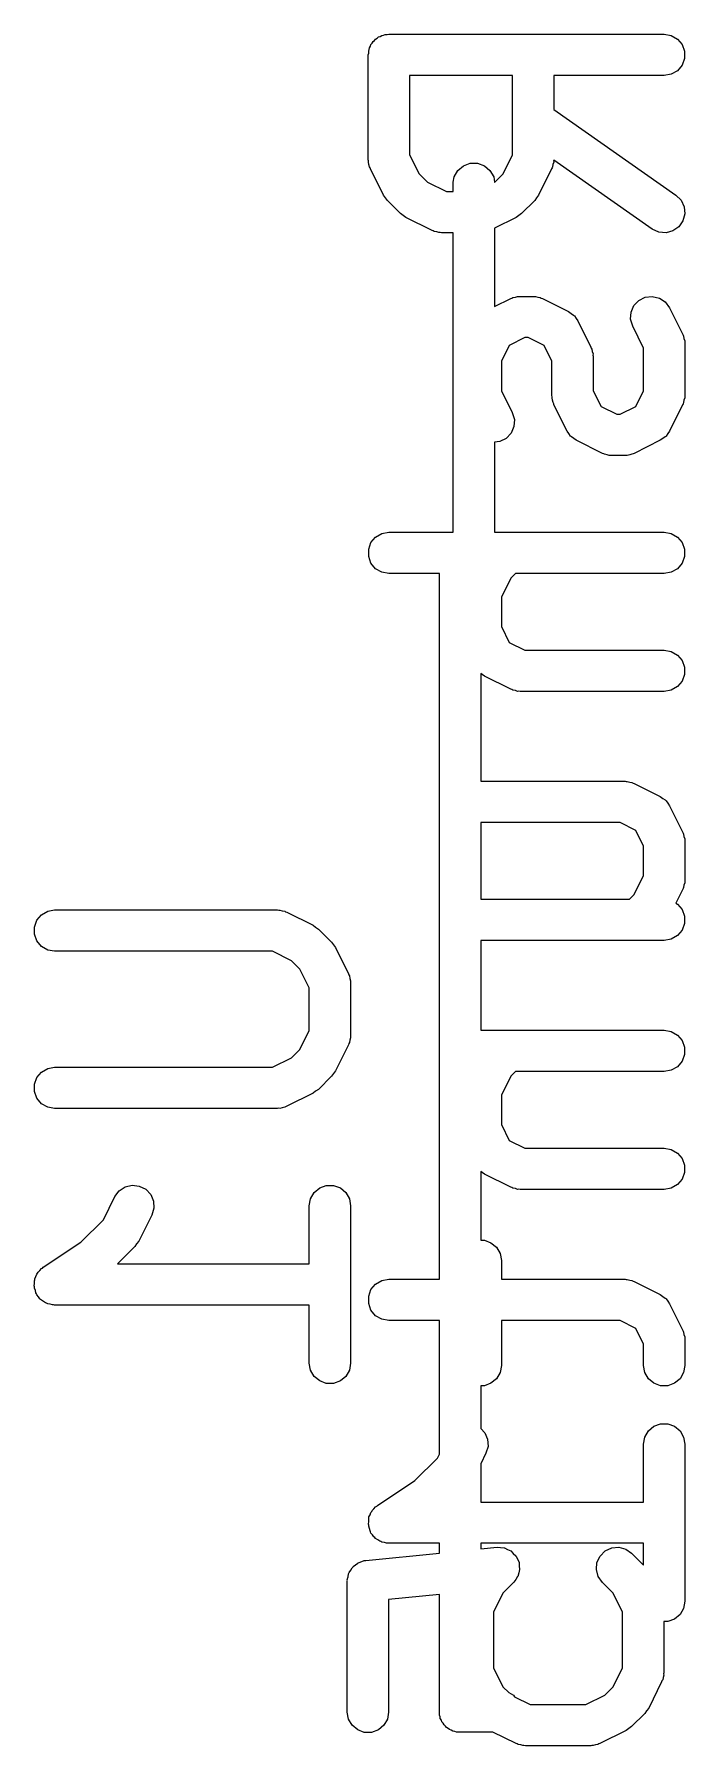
# Model space of a CAD drawing. Extents: x 102 to 197, y -141 to -41.
# Drawn here: x 128.47 to 130.83, y -58.91 to -52.69 of the extents above; entities that cross this region are included whole.
import ezdxf

# ---------------------------------------------------------------- set-up
doc = ezdxf.new("R2010")
doc.units = 0
doc.header["$MEASUREMENT"] = 0
doc.layers.add('BLACK', color=7, linetype='CONTINUOUS')

msp = doc.modelspace()

# ---------------------------------------------------------------- linework, layer by layer
at = {"layer": 'BLACK', "linetype": 'CONTINUOUS'}
for p, q in [((129.684, -52.7384), (129.687, -52.7328)), ((129.687, -52.7328), (129.689, -52.7266)), ((129.689, -52.7266), (129.694, -52.7216)), ((129.694, -52.7216), (129.697, -52.7159)), ((129.697, -52.7159), (129.702, -52.7117)), ((129.702, -52.7117), (129.706, -52.7066)), ((129.706, -52.7066), (129.712, -52.7034)), ((129.712, -52.7034), (129.717, -52.6991)), ((129.717, -52.6991), (129.723, -52.6969)), ((129.723, -52.6969), (129.729, -52.6936)), ((129.729, -52.6936), (129.735, -52.6925)), ((129.735, -52.6925), (129.741, -52.6902)), ((129.741, -52.6902), (129.748, -52.6902)), ((129.748, -52.6902), (129.754, -52.6891)), ((129.754, -52.6891), (130.754, -52.6891)), ((130.754, -52.6891), (130.78, -52.6936)), ((130.78, -52.6936), (130.803, -52.7066)), ((130.803, -52.7066), (130.819, -52.7266)), ((130.819, -52.7266), (130.828, -52.7511)), ((129.679, -52.7641), (129.681, -52.7576)), ((129.679, -53.145), (129.679, -52.7641)), ((129.681, -52.7511), (129.683, -52.7449)), ((129.681, -52.7576), (129.681, -52.7511)), ((129.683, -52.7449), (129.684, -52.7384)), ((130.828, -52.7771), (130.819, -52.8016)), ((130.828, -52.7511), (130.828, -52.7771)), ((129.829, -52.8391), (129.829, -53.1273)), ((130.203, -52.8391), (129.829, -52.8391)), ((130.203, -53.1273), (130.203, -52.8391)), ((130.754, -52.8391), (130.353, -52.8391)), ((130.353, -52.8391), (130.353, -52.9631)), ((130.78, -52.8346), (130.754, -52.8391)), ((130.803, -52.8215), (130.78, -52.8346)), ((130.819, -52.8016), (130.803, -52.8215)), ((130.353, -52.9631), (130.797, -53.2741)), ((129.68, -53.1493), (129.679, -53.145)), ((129.68, -53.1536), (129.68, -53.1493)), ((129.682, -53.162), (129.68, -53.1536)), ((129.684, -53.1707), (129.682, -53.162)), ((129.686, -53.1744), (129.684, -53.1707)), ((129.829, -53.1273), (129.864, -53.1958)), ((130.005, -53.1841), (130.025, -53.1671)), ((130.025, -53.1671), (130.05, -53.158)), ((130.05, -53.158), (130.076, -53.158)), ((130.076, -53.158), (130.101, -53.1671)), ((130.101, -53.1671), (130.121, -53.1841)), ((130.169, -53.1958), (130.203, -53.1273)), ((130.349, -53.1707), (130.347, -53.1744)), ((130.35, -53.162), (130.349, -53.1707)), ((130.353, -53.1536), (130.35, -53.162)), ((130.353, -53.1461), (130.352, -53.1493)), ((130.352, -53.1493), (130.353, -53.1536)), ((130.711, -53.397), (130.353, -53.1461)), ((129.687, -53.1786), (129.686, -53.1744)), ((129.735, -53.2738), (129.687, -53.1786)), ((129.864, -53.1958), (129.894, -53.2263)), ((129.894, -53.2263), (129.963, -53.2605)), ((129.988, -53.2265), (129.991, -53.207)), ((129.988, -53.2605), (129.988, -53.2265)), ((129.991, -53.207), (130.005, -53.1841)), ((130.121, -53.1841), (130.135, -53.207)), ((130.135, -53.207), (130.138, -53.2265)), ((130.138, -53.2265), (130.139, -53.2263)), ((130.138, -53.2265), (130.138, -53.2265)), ((130.139, -53.2263), (130.169, -53.1958)), ((130.345, -53.1786), (130.298, -53.2738)), ((130.347, -53.1744), (130.345, -53.1786)), ((129.742, -53.2835), (129.735, -53.2738)), ((129.749, -53.2933), (129.742, -53.2835)), ((129.797, -53.3409), (129.749, -53.2933)), ((129.963, -53.2605), (129.988, -53.2605)), ((130.284, -53.2933), (130.236, -53.3409)), ((130.29, -53.2835), (130.284, -53.2933)), ((130.298, -53.2738), (130.29, -53.2835)), ((130.797, -53.2741), (130.816, -53.2925)), ((130.816, -53.2925), (130.827, -53.3161)), ((129.806, -53.3478), (129.797, -53.3409)), ((129.816, -53.355), (129.806, -53.3478)), ((129.911, -53.4026), (129.816, -53.355)), ((130.216, -53.355), (130.138, -53.3942)), ((130.226, -53.3478), (130.216, -53.355)), ((130.236, -53.3409), (130.226, -53.3478)), ((130.829, -53.342), (130.822, -53.3672)), ((130.827, -53.3161), (130.829, -53.342)), ((129.915, -53.4038), (129.911, -53.4026)), ((129.919, -53.406), (129.915, -53.4038)), ((129.928, -53.4075), (129.919, -53.406)), ((129.936, -53.41), (129.928, -53.4075)), ((129.941, -53.4098), (129.936, -53.41)), ((129.945, -53.4105), (129.941, -53.4098)), ((129.988, -53.4105), (129.945, -53.4105)), ((129.988, -54.4986), (129.988, -53.4105)), ((130.138, -53.3942), (130.138, -53.6789)), ((130.735, -53.408), (130.711, -53.397)), ((130.761, -53.4102), (130.735, -53.408)), ((130.786, -53.4035), (130.761, -53.4102)), ((130.807, -53.3885), (130.786, -53.4035)), ((130.822, -53.3672), (130.807, -53.3885)), ((130.138, -53.6789), (130.197, -53.6494)), ((130.197, -53.6494), (130.201, -53.6482)), ((130.201, -53.6482), (130.205, -53.646)), ((130.205, -53.646), (130.214, -53.6445)), ((130.214, -53.6445), (130.222, -53.642)), ((130.222, -53.642), (130.226, -53.6422)), ((130.226, -53.6422), (130.231, -53.6415)), ((130.231, -53.6415), (130.278, -53.6415)), ((130.278, -53.6415), (130.282, -53.6422)), ((130.282, -53.6422), (130.287, -53.642)), ((130.287, -53.642), (130.295, -53.6445)), ((130.295, -53.6445), (130.304, -53.646)), ((130.304, -53.646), (130.308, -53.6482)), ((130.308, -53.6482), (130.312, -53.6494)), ((130.312, -53.6494), (130.407, -53.697)), ((130.644, -53.6751), (130.662, -53.6562)), ((130.662, -53.6562), (130.685, -53.6446)), ((130.685, -53.6446), (130.711, -53.6416)), ((130.711, -53.6416), (130.737, -53.6477)), ((130.737, -53.6477), (130.758, -53.662)), ((130.758, -53.662), (130.774, -53.6829)), ((130.407, -53.697), (130.416, -53.7036)), ((130.416, -53.7036), (130.425, -53.7096)), ((130.425, -53.7096), (130.426, -53.7113)), ((130.426, -53.7113), (130.428, -53.7125)), ((130.428, -53.7125), (130.434, -53.7217)), ((130.434, -53.7217), (130.441, -53.7305)), ((130.441, -53.7305), (130.488, -53.8258)), ((130.632, -53.725), (130.634, -53.699)), ((130.64, -53.75), (130.632, -53.725)), ((130.634, -53.699), (130.644, -53.6751)), ((130.774, -53.6829), (130.821, -53.7782)), ((130.248, -53.7915), (130.191, -53.82)), ((130.26, -53.7915), (130.248, -53.7915)), ((130.318, -53.82), (130.26, -53.7915)), ((130.679, -53.8294), (130.64, -53.75)), ((130.821, -53.7782), (130.823, -53.7823)), ((130.823, -53.7823), (130.825, -53.7861)), ((130.825, -53.7861), (130.826, -53.7947)), ((130.191, -53.82), (130.163, -53.877)), ((130.346, -53.877), (130.318, -53.82)), ((130.488, -53.8258), (130.489, -53.8299)), ((130.489, -53.8299), (130.492, -53.8337)), ((130.492, -53.8337), (130.493, -53.8423)), ((130.493, -53.8423), (130.496, -53.8507)), ((130.496, -53.8507), (130.495, -53.8551)), ((130.495, -53.8551), (130.496, -53.8593)), ((130.679, -53.9845), (130.679, -53.8294)), ((130.826, -53.7947), (130.829, -53.8031)), ((130.829, -53.8031), (130.829, -53.8074)), ((130.829, -53.8074), (130.829, -53.8117)), ((130.829, -53.8117), (130.829, -54.0022)), ((130.163, -53.877), (130.163, -53.9845)), ((130.346, -54.0022), (130.346, -53.877)), ((130.496, -53.8593), (130.496, -53.9845)), ((130.163, -53.9845), (130.202, -54.0639)), ((130.347, -54.0064), (130.346, -54.0022)), ((130.347, -54.0108), (130.347, -54.0064)), ((130.349, -54.0192), (130.347, -54.0108)), ((130.351, -54.0278), (130.349, -54.0192)), ((130.353, -54.0316), (130.351, -54.0278)), ((130.354, -54.0357), (130.353, -54.0316)), ((130.402, -54.131), (130.354, -54.0357)), ((130.496, -53.9845), (130.525, -54.0415)), ((130.525, -54.0415), (130.582, -54.07)), ((130.594, -54.07), (130.651, -54.0415)), ((130.651, -54.0415), (130.679, -53.9845)), ((130.821, -54.0357), (130.774, -54.131)), ((130.823, -54.0316), (130.821, -54.0357)), ((130.825, -54.0278), (130.823, -54.0316)), ((130.826, -54.0192), (130.825, -54.0278)), ((130.829, -54.0108), (130.826, -54.0192)), ((130.829, -54.0022), (130.829, -54.0064)), ((130.829, -54.0064), (130.829, -54.0108)), ((130.202, -54.0639), (130.21, -54.0888)), ((130.21, -54.0888), (130.208, -54.1148)), ((130.582, -54.07), (130.594, -54.07)), ((130.18, -54.1577), (130.157, -54.1693)), ((130.198, -54.1387), (130.18, -54.1577)), ((130.208, -54.1148), (130.198, -54.1387)), ((130.408, -54.1398), (130.402, -54.131)), ((130.414, -54.149), (130.408, -54.1398)), ((130.416, -54.1502), (130.414, -54.149)), ((130.417, -54.1519), (130.416, -54.1502)), ((130.426, -54.1579), (130.417, -54.1519)), ((130.435, -54.1645), (130.426, -54.1579)), ((130.53, -54.2121), (130.435, -54.1645)), ((130.74, -54.1645), (130.645, -54.2121)), ((130.749, -54.1579), (130.74, -54.1645)), ((130.758, -54.1519), (130.749, -54.1579)), ((130.76, -54.1502), (130.758, -54.1519)), ((130.761, -54.149), (130.76, -54.1502)), ((130.767, -54.1398), (130.761, -54.149)), ((130.774, -54.131), (130.767, -54.1398)), ((130.157, -54.1693), (130.138, -54.1715)), ((130.138, -54.1715), (130.138, -54.4986)), ((130.535, -54.2134), (130.53, -54.2121)), ((130.538, -54.2155), (130.535, -54.2134)), ((130.547, -54.217), (130.538, -54.2155)), ((130.555, -54.2195), (130.547, -54.217)), ((130.56, -54.2193), (130.555, -54.2195)), ((130.564, -54.22), (130.56, -54.2193)), ((130.612, -54.22), (130.564, -54.22)), ((130.616, -54.2193), (130.612, -54.22)), ((130.62, -54.2195), (130.616, -54.2193)), ((130.629, -54.217), (130.62, -54.2195)), ((130.637, -54.2155), (130.629, -54.217)), ((130.641, -54.2134), (130.637, -54.2155)), ((130.645, -54.2121), (130.641, -54.2134)), ((129.681, -54.5606), (129.689, -54.5361)), ((129.689, -54.5361), (129.706, -54.5162)), ((129.706, -54.5162), (129.729, -54.5031)), ((129.729, -54.5031), (129.754, -54.4986)), ((129.754, -54.4986), (129.988, -54.4986)), ((130.138, -54.4986), (130.754, -54.4986)), ((130.754, -54.4986), (130.78, -54.5031)), ((130.78, -54.5031), (130.803, -54.5162)), ((130.803, -54.5162), (130.819, -54.5361)), ((130.819, -54.5361), (130.828, -54.5606)), ((129.681, -54.5866), (129.681, -54.5606)), ((129.689, -54.6111), (129.681, -54.5866)), ((130.828, -54.5866), (130.819, -54.6111)), ((130.828, -54.5606), (130.828, -54.5866)), ((129.706, -54.6311), (129.689, -54.6111)), ((129.729, -54.6441), (129.706, -54.6311)), ((129.754, -54.6486), (129.729, -54.6441)), ((129.938, -54.6486), (129.754, -54.6486)), ((129.938, -57.2129), (129.938, -54.6486)), ((130.214, -54.6486), (130.197, -54.6657)), ((130.754, -54.6486), (130.214, -54.6486)), ((130.78, -54.6441), (130.754, -54.6486)), ((130.803, -54.6311), (130.78, -54.6441)), ((130.819, -54.6111), (130.803, -54.6311)), ((130.197, -54.6657), (130.163, -54.7342)), ((130.163, -54.7342), (130.163, -54.8416)), ((130.163, -54.8416), (130.191, -54.8987)), ((130.191, -54.8987), (130.248, -54.9272)), ((130.248, -54.9272), (130.754, -54.9272)), ((130.754, -54.9272), (130.78, -54.9317)), ((130.78, -54.9317), (130.803, -54.9447)), ((130.803, -54.9447), (130.819, -54.9647)), ((130.819, -54.9647), (130.828, -54.9892)), ((130.093, -55.0151), (130.088, -55.0118)), ((130.088, -55.0118), (130.088, -55.4034)), ((130.102, -55.0216), (130.093, -55.0151)), ((130.197, -55.0693), (130.102, -55.0216)), ((130.828, -55.0152), (130.819, -55.0397)), ((130.828, -54.9892), (130.828, -55.0152)), ((130.201, -55.0705), (130.197, -55.0693)), ((130.205, -55.0727), (130.201, -55.0705)), ((130.214, -55.0742), (130.205, -55.0727)), ((130.222, -55.0767), (130.214, -55.0742)), ((130.226, -55.0764), (130.222, -55.0767)), ((130.231, -55.0772), (130.226, -55.0764)), ((130.754, -55.0772), (130.231, -55.0772)), ((130.78, -55.0727), (130.754, -55.0772)), ((130.803, -55.0596), (130.78, -55.0727)), ((130.819, -55.0397), (130.803, -55.0596)), ((130.088, -55.4034), (130.612, -55.4034)), ((130.612, -55.4034), (130.616, -55.4041)), ((130.616, -55.4041), (130.62, -55.4039)), ((130.62, -55.4039), (130.629, -55.4064)), ((130.629, -55.4064), (130.637, -55.4079)), ((130.637, -55.4079), (130.641, -55.4101)), ((130.641, -55.4101), (130.645, -55.4113)), ((130.645, -55.4113), (130.74, -55.4589)), ((130.74, -55.4589), (130.749, -55.4655)), ((130.749, -55.4655), (130.758, -55.4715)), ((130.758, -55.4715), (130.76, -55.4732)), ((130.76, -55.4732), (130.761, -55.4744)), ((130.761, -55.4744), (130.767, -55.4836)), ((130.767, -55.4836), (130.774, -55.4924)), ((130.774, -55.4924), (130.821, -55.5877)), ((130.088, -55.5534), (130.088, -55.8319)), ((130.594, -55.5534), (130.088, -55.5534)), ((130.651, -55.5819), (130.594, -55.5534)), ((130.679, -55.6389), (130.651, -55.5819)), ((130.821, -55.5877), (130.823, -55.5918)), ((130.823, -55.5918), (130.825, -55.5956)), ((130.825, -55.5956), (130.826, -55.6042)), ((130.679, -55.7464), (130.679, -55.6389)), ((130.826, -55.6042), (130.829, -55.6127)), ((130.829, -55.6127), (130.829, -55.617)), ((130.829, -55.617), (130.829, -55.6212)), ((130.829, -55.6212), (130.829, -55.7641)), ((130.645, -55.8149), (130.679, -55.7464)), ((130.826, -55.7811), (130.825, -55.7897)), ((130.829, -55.7727), (130.826, -55.7811)), ((130.829, -55.7641), (130.829, -55.7683)), ((130.829, -55.7683), (130.829, -55.7727)), ((130.088, -55.8319), (130.628, -55.8319)), ((130.628, -55.8319), (130.645, -55.8149)), ((130.821, -55.7976), (130.797, -55.8463)), ((130.823, -55.7935), (130.821, -55.7976)), ((130.825, -55.7897), (130.823, -55.7935)), ((128.475, -55.9086), (128.492, -55.8887)), ((128.492, -55.8887), (128.515, -55.8757)), ((128.515, -55.8757), (128.54, -55.8711)), ((128.54, -55.8711), (129.35, -55.8711)), ((129.35, -55.8711), (129.354, -55.8719)), ((129.354, -55.8719), (129.358, -55.8716)), ((129.358, -55.8716), (129.367, -55.8741)), ((129.367, -55.8741), (129.376, -55.8757)), ((129.376, -55.8757), (129.379, -55.8778)), ((129.379, -55.8778), (129.383, -55.8791)), ((129.383, -55.8791), (129.479, -55.9267)), ((130.797, -55.8463), (130.803, -55.8495)), ((130.803, -55.8495), (130.819, -55.8694)), ((130.819, -55.8694), (130.828, -55.8939)), ((130.828, -55.8939), (130.828, -55.92)), ((128.467, -55.9331), (128.475, -55.9086)), ((128.467, -55.9592), (128.467, -55.9331)), ((128.475, -55.9836), (128.467, -55.9592)), ((129.479, -55.9267), (129.488, -55.9338)), ((129.488, -55.9338), (129.498, -55.9407)), ((129.498, -55.9407), (129.546, -55.9883)), ((130.803, -55.9644), (130.78, -55.9774)), ((130.819, -55.9444), (130.803, -55.9644)), ((130.828, -55.92), (130.819, -55.9444)), ((128.492, -56.0036), (128.475, -55.9836)), ((128.515, -56.0166), (128.492, -56.0036)), ((128.54, -56.0211), (128.515, -56.0166)), ((129.332, -56.0211), (128.54, -56.0211)), ((129.401, -56.0554), (129.332, -56.0211)), ((129.546, -55.9883), (129.553, -55.9982)), ((129.553, -55.9982), (129.56, -56.0078)), ((129.56, -56.0078), (129.607, -56.1031)), ((130.754, -55.9819), (130.088, -55.9819)), ((130.088, -55.9819), (130.088, -56.3081)), ((130.78, -55.9774), (130.754, -55.9819)), ((129.431, -56.0858), (129.401, -56.0554)), ((129.465, -56.1543), (129.431, -56.0858)), ((129.465, -56.3094), (129.465, -56.1543)), ((129.607, -56.1031), (129.609, -56.1072)), ((129.609, -56.1072), (129.611, -56.111)), ((129.611, -56.111), (129.612, -56.1196)), ((129.612, -56.1196), (129.615, -56.128)), ((129.615, -56.128), (129.615, -56.1324)), ((129.615, -56.1324), (129.615, -56.1366)), ((129.615, -56.1366), (129.615, -56.3271)), ((129.431, -56.3779), (129.465, -56.3094)), ((129.615, -56.3357), (129.612, -56.3441)), ((129.615, -56.3271), (129.615, -56.3313)), ((129.615, -56.3313), (129.615, -56.3357)), ((130.088, -56.3081), (130.754, -56.3081)), ((130.754, -56.3081), (130.78, -56.3127)), ((130.78, -56.3127), (130.803, -56.3257)), ((130.803, -56.3257), (130.819, -56.3456)), ((129.401, -56.4083), (129.431, -56.3779)), ((129.607, -56.3606), (129.56, -56.4559)), ((129.609, -56.3565), (129.607, -56.3606)), ((129.611, -56.3527), (129.609, -56.3565)), ((129.612, -56.3441), (129.611, -56.3527)), ((130.819, -56.3456), (130.828, -56.3701)), ((130.828, -56.3962), (130.819, -56.4206)), ((130.828, -56.3701), (130.828, -56.3962)), ((128.475, -56.4801), (128.492, -56.4601)), ((128.492, -56.4601), (128.515, -56.4471)), ((128.515, -56.4471), (128.54, -56.4426)), ((128.54, -56.4426), (129.332, -56.4426)), ((129.332, -56.4426), (129.401, -56.4083)), ((129.553, -56.4655), (129.546, -56.4754)), ((129.56, -56.4559), (129.553, -56.4655)), ((130.214, -56.4581), (130.197, -56.4752)), ((130.754, -56.4581), (130.214, -56.4581)), ((130.78, -56.4536), (130.754, -56.4581)), ((130.803, -56.4406), (130.78, -56.4536)), ((130.819, -56.4206), (130.803, -56.4406)), ((128.467, -56.5045), (128.475, -56.4801)), ((128.467, -56.5306), (128.467, -56.5045)), ((129.498, -56.523), (129.488, -56.5299)), ((129.546, -56.4754), (129.498, -56.523)), ((130.197, -56.4752), (130.163, -56.5437)), ((128.475, -56.5551), (128.467, -56.5306)), ((128.492, -56.575), (128.475, -56.5551)), ((128.515, -56.588), (128.492, -56.575)), ((128.54, -56.5926), (128.515, -56.588)), ((129.354, -56.5918), (129.35, -56.5926)), ((129.358, -56.5921), (129.354, -56.5918)), ((129.367, -56.5896), (129.358, -56.5921)), ((129.376, -56.588), (129.367, -56.5896)), ((129.379, -56.5859), (129.376, -56.588)), ((129.383, -56.5846), (129.379, -56.5859)), ((129.479, -56.537), (129.383, -56.5846)), ((129.488, -56.5299), (129.479, -56.537)), ((130.163, -56.5437), (130.163, -56.6511)), ((129.35, -56.5926), (128.54, -56.5926)), ((130.163, -56.6511), (130.191, -56.7082)), ((130.191, -56.7082), (130.248, -56.7367)), ((130.248, -56.7367), (130.754, -56.7367)), ((130.754, -56.7367), (130.78, -56.7412)), ((130.78, -56.7412), (130.803, -56.7543)), ((130.803, -56.7543), (130.819, -56.7742)), ((130.819, -56.7742), (130.828, -56.7987)), ((130.093, -56.8246), (130.088, -56.8213)), ((130.088, -56.8213), (130.088, -57.0712)), ((130.102, -56.8312), (130.093, -56.8246)), ((130.197, -56.8788), (130.102, -56.8312)), ((130.828, -56.8247), (130.819, -56.8492)), ((130.828, -56.7987), (130.828, -56.8247)), ((128.759, -56.9126), (128.775, -56.8917)), ((128.775, -56.8917), (128.796, -56.8773)), ((128.796, -56.8773), (128.822, -56.8713)), ((128.822, -56.8713), (128.847, -56.8742)), ((128.847, -56.8742), (128.871, -56.8859)), ((128.871, -56.8859), (128.889, -56.9048)), ((129.47, -56.9205), (129.483, -56.8979)), ((129.483, -56.8979), (129.503, -56.8812)), ((129.503, -56.8812), (129.527, -56.8723)), ((129.527, -56.8723), (129.553, -56.8723)), ((129.553, -56.8723), (129.578, -56.8812)), ((129.578, -56.8812), (129.598, -56.8979)), ((129.598, -56.8979), (129.611, -56.9205)), ((130.201, -56.88), (130.197, -56.8788)), ((130.205, -56.8822), (130.201, -56.88)), ((130.214, -56.8837), (130.205, -56.8822)), ((130.222, -56.8862), (130.214, -56.8837)), ((130.226, -56.886), (130.222, -56.8862)), ((130.231, -56.8867), (130.226, -56.886)), ((130.754, -56.8867), (130.231, -56.8867)), ((130.78, -56.8822), (130.754, -56.8867)), ((130.803, -56.8692), (130.78, -56.8822)), ((130.819, -56.8492), (130.803, -56.8692)), ((128.717, -56.9969), (128.759, -56.9126)), ((128.889, -56.9048), (128.899, -56.9287)), ((128.901, -56.9547), (128.893, -56.9797)), ((128.899, -56.9287), (128.901, -56.9547)), ((129.465, -56.9461), (129.47, -56.9205)), ((129.465, -57.1568), (129.465, -56.9461)), ((129.611, -56.9205), (129.615, -56.9461)), ((129.615, -56.9461), (129.615, -57.5176)), ((128.635, -57.0783), (128.717, -56.9969)), ((128.893, -56.9797), (128.846, -57.0749)), ((128.499, -57.1694), (128.635, -57.0783)), ((128.838, -57.0846), (128.832, -57.0944)), ((128.846, -57.0749), (128.838, -57.0846)), ((130.088, -57.0712), (130.101, -57.0712)), ((130.101, -57.0712), (130.125, -57.0801)), ((130.125, -57.0801), (130.145, -57.0968)), ((128.832, -57.0944), (128.769, -57.1568)), ((130.145, -57.0968), (130.158, -57.1194)), ((130.158, -57.1194), (130.163, -57.145)), ((130.163, -57.145), (130.163, -57.2129)), ((128.468, -57.2108), (128.472, -57.2028)), ((128.468, -57.2149), (128.468, -57.2108)), ((128.472, -57.2028), (128.475, -57.1943)), ((128.475, -57.1943), (128.478, -57.1912)), ((128.478, -57.1912), (128.48, -57.1874)), ((128.48, -57.1874), (128.486, -57.1813)), ((128.486, -57.1813), (128.492, -57.1744)), ((128.492, -57.1744), (128.496, -57.1723)), ((128.496, -57.1723), (128.499, -57.1694)), ((128.769, -57.1568), (129.465, -57.1568)), ((129.729, -57.2174), (129.754, -57.2129)), ((129.754, -57.2129), (129.938, -57.2129)), ((130.163, -57.2129), (130.612, -57.2129)), ((130.612, -57.2129), (130.616, -57.2136)), ((130.616, -57.2136), (130.62, -57.2134)), ((130.62, -57.2134), (130.629, -57.2159)), ((128.466, -57.2367), (128.467, -57.2278)), ((128.467, -57.2407), (128.466, -57.2367)), ((128.467, -57.2188), (128.468, -57.2149)), ((128.467, -57.2278), (128.467, -57.2188)), ((128.467, -57.2449), (128.467, -57.2407)), ((128.47, -57.2533), (128.467, -57.2449)), ((128.472, -57.262), (128.47, -57.2533)), ((128.474, -57.2654), (128.472, -57.262)), ((128.475, -57.2693), (128.474, -57.2654)), ((128.481, -57.2762), (128.475, -57.2693)), ((129.681, -57.2749), (129.689, -57.2504)), ((129.681, -57.3009), (129.681, -57.2749)), ((129.689, -57.2504), (129.706, -57.2304)), ((129.706, -57.2304), (129.729, -57.2174)), ((130.629, -57.2159), (130.637, -57.2174)), ((130.637, -57.2174), (130.641, -57.2196)), ((130.641, -57.2196), (130.645, -57.2208)), ((130.645, -57.2208), (130.74, -57.2684)), ((130.74, -57.2684), (130.749, -57.275)), ((130.749, -57.275), (130.758, -57.2811)), ((128.486, -57.2837), (128.481, -57.2762)), ((128.489, -57.2861), (128.486, -57.2837)), ((128.492, -57.2893), (128.489, -57.2861)), ((128.5, -57.2938), (128.492, -57.2893)), ((128.507, -57.2991), (128.5, -57.2938)), ((128.511, -57.3002), (128.507, -57.2991)), ((128.515, -57.3023), (128.511, -57.3002)), ((128.524, -57.3039), (128.515, -57.3023)), ((128.532, -57.3064), (128.524, -57.3039)), ((128.536, -57.3061), (128.532, -57.3064)), ((128.54, -57.3068), (128.536, -57.3061)), ((129.465, -57.3068), (128.54, -57.3068)), ((129.465, -57.5176), (129.465, -57.3068)), ((129.689, -57.3254), (129.681, -57.3009)), ((129.706, -57.3453), (129.689, -57.3254)), ((130.758, -57.2811), (130.76, -57.2827)), ((130.76, -57.2827), (130.761, -57.2839)), ((130.761, -57.2839), (130.767, -57.2931)), ((130.767, -57.2931), (130.774, -57.302)), ((130.774, -57.302), (130.821, -57.3972)), ((129.729, -57.3584), (129.706, -57.3453)), ((129.754, -57.3629), (129.729, -57.3584)), ((129.938, -57.3629), (129.754, -57.3629)), ((129.938, -57.8482), (129.938, -57.3629)), ((130.594, -57.3629), (130.163, -57.3629)), ((130.163, -57.3629), (130.163, -57.526)), ((130.651, -57.3914), (130.594, -57.3629)), ((130.679, -57.4485), (130.651, -57.3914)), ((130.821, -57.3972), (130.823, -57.4014)), ((130.679, -57.526), (130.679, -57.4485)), ((130.823, -57.4014), (130.825, -57.4051)), ((130.825, -57.4051), (130.826, -57.4138)), ((130.826, -57.4138), (130.829, -57.4222)), ((130.829, -57.4222), (130.829, -57.4265)), ((130.829, -57.4265), (130.829, -57.4308)), ((130.829, -57.4308), (130.829, -57.526)), ((129.47, -57.5432), (129.465, -57.5176)), ((129.615, -57.5176), (129.611, -57.5432)), ((129.483, -57.5658), (129.47, -57.5432)), ((129.503, -57.5825), (129.483, -57.5658)), ((129.527, -57.5914), (129.503, -57.5825)), ((129.578, -57.5825), (129.553, -57.5914)), ((129.598, -57.5658), (129.578, -57.5825)), ((129.611, -57.5432), (129.598, -57.5658)), ((130.145, -57.5742), (130.125, -57.5909)), ((130.158, -57.5516), (130.145, -57.5742)), ((130.163, -57.526), (130.158, -57.5516)), ((130.684, -57.5516), (130.679, -57.526)), ((130.697, -57.5742), (130.684, -57.5516)), ((130.717, -57.5909), (130.697, -57.5742)), ((130.812, -57.5742), (130.792, -57.5909)), ((130.825, -57.5516), (130.812, -57.5742)), ((130.829, -57.526), (130.825, -57.5516)), ((129.553, -57.5914), (129.527, -57.5914)), ((130.101, -57.5999), (130.088, -57.5999)), ((130.088, -57.5999), (130.088, -57.7549)), ((130.125, -57.5909), (130.101, -57.5999)), ((130.741, -57.5999), (130.717, -57.5909)), ((130.767, -57.5999), (130.741, -57.5999)), ((130.792, -57.5909), (130.767, -57.5999)), ((130.088, -57.7549), (130.103, -57.7704)), ((130.103, -57.7704), (130.113, -57.7943)), ((130.684, -57.7861), (130.697, -57.7635)), ((130.697, -57.7635), (130.717, -57.7468)), ((130.717, -57.7468), (130.741, -57.7378)), ((130.741, -57.7378), (130.767, -57.7378)), ((130.767, -57.7378), (130.792, -57.7468)), ((130.792, -57.7468), (130.812, -57.7635)), ((130.812, -57.7635), (130.825, -57.7861)), ((130.115, -57.8203), (130.107, -57.8452)), ((130.113, -57.7943), (130.115, -57.8203)), ((130.679, -57.8117), (130.684, -57.7861)), ((130.679, -58.0224), (130.679, -57.8117)), ((130.825, -57.7861), (130.829, -57.8117)), ((130.829, -57.8117), (130.829, -58.3831)), ((129.849, -57.9439), (129.931, -57.8625)), ((129.931, -57.8625), (129.938, -57.8482)), ((130.107, -57.8452), (130.088, -57.8836)), ((130.088, -57.8836), (130.088, -58.0224)), ((129.713, -58.035), (129.849, -57.9439)), ((129.681, -58.0844), (129.682, -58.0805)), ((129.681, -58.0933), (129.681, -58.0844)), ((129.682, -58.0764), (129.686, -58.0683)), ((129.682, -58.0805), (129.682, -58.0764)), ((129.686, -58.0683), (129.689, -58.0599)), ((129.689, -58.0599), (129.692, -58.0567)), ((129.692, -58.0567), (129.694, -58.053)), ((129.694, -58.053), (129.7, -58.0468)), ((129.7, -58.0468), (129.706, -58.04)), ((129.706, -58.04), (129.71, -58.0379)), ((129.71, -58.0379), (129.713, -58.035)), ((130.088, -58.0224), (130.679, -58.0224)), ((129.68, -58.1022), (129.681, -58.0933)), ((129.681, -58.1063), (129.68, -58.1022)), ((129.681, -58.1104), (129.681, -58.1063)), ((129.684, -58.1189), (129.681, -58.1104)), ((129.686, -58.1276), (129.684, -58.1189)), ((129.688, -58.131), (129.686, -58.1276)), ((129.689, -58.1349), (129.688, -58.131)), ((129.695, -58.1418), (129.689, -58.1349)), ((129.7, -58.1492), (129.695, -58.1418)), ((129.671, -58.2345), (129.938, -58.2078)), ((129.703, -58.1517), (129.7, -58.1492)), ((129.706, -58.1549), (129.703, -58.1517)), ((129.714, -58.1593), (129.706, -58.1549)), ((129.721, -58.1646), (129.714, -58.1593)), ((129.725, -58.1658), (129.721, -58.1646)), ((129.729, -58.1679), (129.725, -58.1658)), ((129.738, -58.1695), (129.729, -58.1679)), ((129.746, -58.172), (129.738, -58.1695)), ((129.75, -58.1717), (129.746, -58.172)), ((129.754, -58.1724), (129.75, -58.1717)), ((129.938, -58.1724), (129.754, -58.1724)), ((129.938, -58.2078), (129.938, -58.1724)), ((130.088, -58.1724), (130.088, -58.1928)), ((130.679, -58.1724), (130.088, -58.1724)), ((130.088, -58.1928), (130.147, -58.1869)), ((130.147, -58.1869), (130.148, -58.1868)), ((130.147, -58.1869), (130.147, -58.1869)), ((130.148, -58.1868), (130.16, -58.1879)), ((130.16, -58.1879), (130.173, -58.1888)), ((130.173, -58.1888), (130.173, -58.189)), ((130.173, -58.189), (130.174, -58.1891)), ((130.174, -58.1891), (130.185, -58.1944)), ((130.185, -58.1944), (130.197, -58.1996)), ((130.197, -58.1996), (130.197, -58.1999)), ((130.197, -58.1999), (130.197, -58.2001)), ((130.197, -58.2001), (130.206, -58.209)), ((130.522, -58.2185), (130.54, -58.2001)), ((130.54, -58.2001), (130.564, -58.1891)), ((130.564, -58.1891), (130.589, -58.1868)), ((130.589, -58.1868), (130.615, -58.1935)), ((130.615, -58.1935), (130.636, -58.2085)), ((130.636, -58.2085), (130.679, -58.2519)), ((130.679, -58.2519), (130.679, -58.1724)), ((129.61, -58.2783), (129.616, -58.2698)), ((129.616, -58.2698), (129.621, -58.2609)), ((129.621, -58.2609), (129.623, -58.2591)), ((129.623, -58.2591), (129.624, -58.2568)), ((129.624, -58.2568), (129.633, -58.2508)), ((129.633, -58.2508), (129.641, -58.2442)), ((129.641, -58.2442), (129.643, -58.2432)), ((129.643, -58.2432), (129.646, -58.2416)), ((129.646, -58.2416), (129.656, -58.2388)), ((129.656, -58.2388), (129.665, -58.2353)), ((129.665, -58.2353), (129.668, -58.2353)), ((129.668, -58.2353), (129.671, -58.2345)), ((130.206, -58.209), (130.215, -58.2177)), ((130.215, -58.2177), (130.215, -58.2182)), ((130.215, -58.2182), (130.216, -58.2185)), ((130.216, -58.2185), (130.221, -58.2299)), ((130.221, -58.2299), (130.227, -58.2412)), ((130.229, -58.2681), (130.226, -58.2802)), ((130.227, -58.2412), (130.227, -58.2417)), ((130.227, -58.2417), (130.227, -58.2421)), ((130.227, -58.2421), (130.228, -58.2546)), ((130.228, -58.2546), (130.229, -58.2671)), ((130.229, -58.2671), (130.229, -58.2676)), ((130.229, -58.2676), (130.229, -58.2681)), ((130.508, -58.2681), (130.51, -58.2421)), ((130.515, -58.2932), (130.508, -58.2681)), ((130.51, -58.2421), (130.522, -58.2185)), ((129.603, -58.3035), (129.606, -58.2936)), ((129.604, -58.3064), (129.603, -58.3035)), ((129.603, -58.3091), (129.604, -58.3064)), ((129.603, -58.7853), (129.603, -58.3091)), ((129.606, -58.2936), (129.608, -58.2835)), ((129.608, -58.2835), (129.609, -58.281)), ((129.609, -58.281), (129.61, -58.2783)), ((130.207, -58.3146), (130.168, -58.3536)), ((130.208, -58.3142), (130.207, -58.3146)), ((130.215, -58.3035), (130.208, -58.3139)), ((130.208, -58.3139), (130.208, -58.3142)), ((130.222, -58.2932), (130.215, -58.3035)), ((130.223, -58.2924), (130.222, -58.2928)), ((130.222, -58.2928), (130.222, -58.2932)), ((130.226, -58.2802), (130.223, -58.2924)), ((130.53, -58.3146), (130.515, -58.2932)), ((130.569, -58.3536), (130.53, -58.3146)), ((129.938, -58.3585), (129.753, -58.377)), ((129.753, -58.377), (129.753, -58.7853)), ((129.938, -58.7963), (129.938, -58.3585)), ((130.168, -58.3536), (130.134, -58.4221)), ((130.603, -58.4221), (130.569, -58.3536)), ((130.829, -58.3831), (130.825, -58.4088)), ((130.134, -58.4221), (130.134, -58.6248)), ((130.603, -58.6248), (130.603, -58.4221)), ((130.767, -58.457), (130.753, -58.457)), ((130.753, -58.457), (130.753, -58.6425)), ((130.792, -58.4481), (130.767, -58.457)), ((130.812, -58.4313), (130.792, -58.4481)), ((130.825, -58.4088), (130.812, -58.4313)), ((130.134, -58.6248), (130.168, -58.6933)), ((130.569, -58.6933), (130.603, -58.6248)), ((130.753, -58.6425), (130.752, -58.6467)), ((130.168, -58.6933), (130.19, -58.7149)), ((130.539, -58.7237), (130.569, -58.6933)), ((130.745, -58.676), (130.698, -58.7713)), ((130.746, -58.6719), (130.745, -58.676)), ((130.749, -58.6681), (130.746, -58.6719)), ((130.75, -58.6595), (130.749, -58.6681)), ((130.753, -58.6511), (130.75, -58.6595)), ((130.752, -58.6467), (130.753, -58.6511)), ((130.19, -58.7149), (130.207, -58.7247)), ((130.207, -58.7247), (130.211, -58.73)), ((130.211, -58.73), (130.267, -58.758)), ((130.267, -58.758), (130.47, -58.758)), ((130.47, -58.758), (130.539, -58.7237)), ((129.608, -58.811), (129.603, -58.7853)), ((129.621, -58.8335), (129.608, -58.811)), ((129.749, -58.811), (129.736, -58.8335)), ((129.753, -58.7853), (129.749, -58.811)), ((129.94, -58.8025), (129.938, -58.7963)), ((129.941, -58.8091), (129.94, -58.8025)), ((129.945, -58.8149), (129.941, -58.8091)), ((129.947, -58.8211), (129.945, -58.8149)), ((129.951, -58.8262), (129.947, -58.8211)), ((129.955, -58.832), (129.951, -58.8262)), ((130.684, -58.7907), (130.636, -58.8384)), ((130.69, -58.7809), (130.684, -58.7907)), ((130.698, -58.7713), (130.69, -58.7809)), ((129.641, -58.8503), (129.621, -58.8335)), ((129.665, -58.8592), (129.641, -58.8503)), ((129.691, -58.8592), (129.665, -58.8592)), ((129.716, -58.8503), (129.691, -58.8592)), ((129.736, -58.8335), (129.716, -58.8503)), ((129.96, -58.8363), (129.955, -58.832)), ((129.964, -58.8414), (129.96, -58.8363)), ((129.97, -58.8447), (129.964, -58.8414)), ((129.975, -58.849), (129.97, -58.8447)), ((129.981, -58.8513), (129.975, -58.849)), ((129.987, -58.8546), (129.981, -58.8513)), ((129.994, -58.8558), (129.987, -58.8546)), ((130, -58.858), (129.994, -58.8558)), ((130.006, -58.858), (130, -58.858)), ((130.132, -58.858), (130.006, -58.858)), ((130.006, -58.858), (130.006, -58.858)), ((130.216, -58.9), (130.132, -58.858)), ((130.616, -58.8524), (130.521, -58.9)), ((130.626, -58.8453), (130.616, -58.8524)), ((130.636, -58.8384), (130.626, -58.8453)), ((130.22, -58.9013), (130.216, -58.9)), ((130.224, -58.9034), (130.22, -58.9013)), ((130.233, -58.905), (130.224, -58.9034)), ((130.241, -58.9075), (130.233, -58.905)), ((130.245, -58.9072), (130.241, -58.9075)), ((130.25, -58.908), (130.245, -58.9072)), ((130.488, -58.908), (130.25, -58.908)), ((130.492, -58.9072), (130.488, -58.908)), ((130.496, -58.9075), (130.492, -58.9072)), ((130.505, -58.905), (130.496, -58.9075)), ((130.513, -58.9034), (130.505, -58.905)), ((130.517, -58.9013), (130.513, -58.9034)), ((130.521, -58.9), (130.517, -58.9013))]:
    msp.add_line(p, q, dxfattribs=at)

doc.saveas('drawing.dxf')
